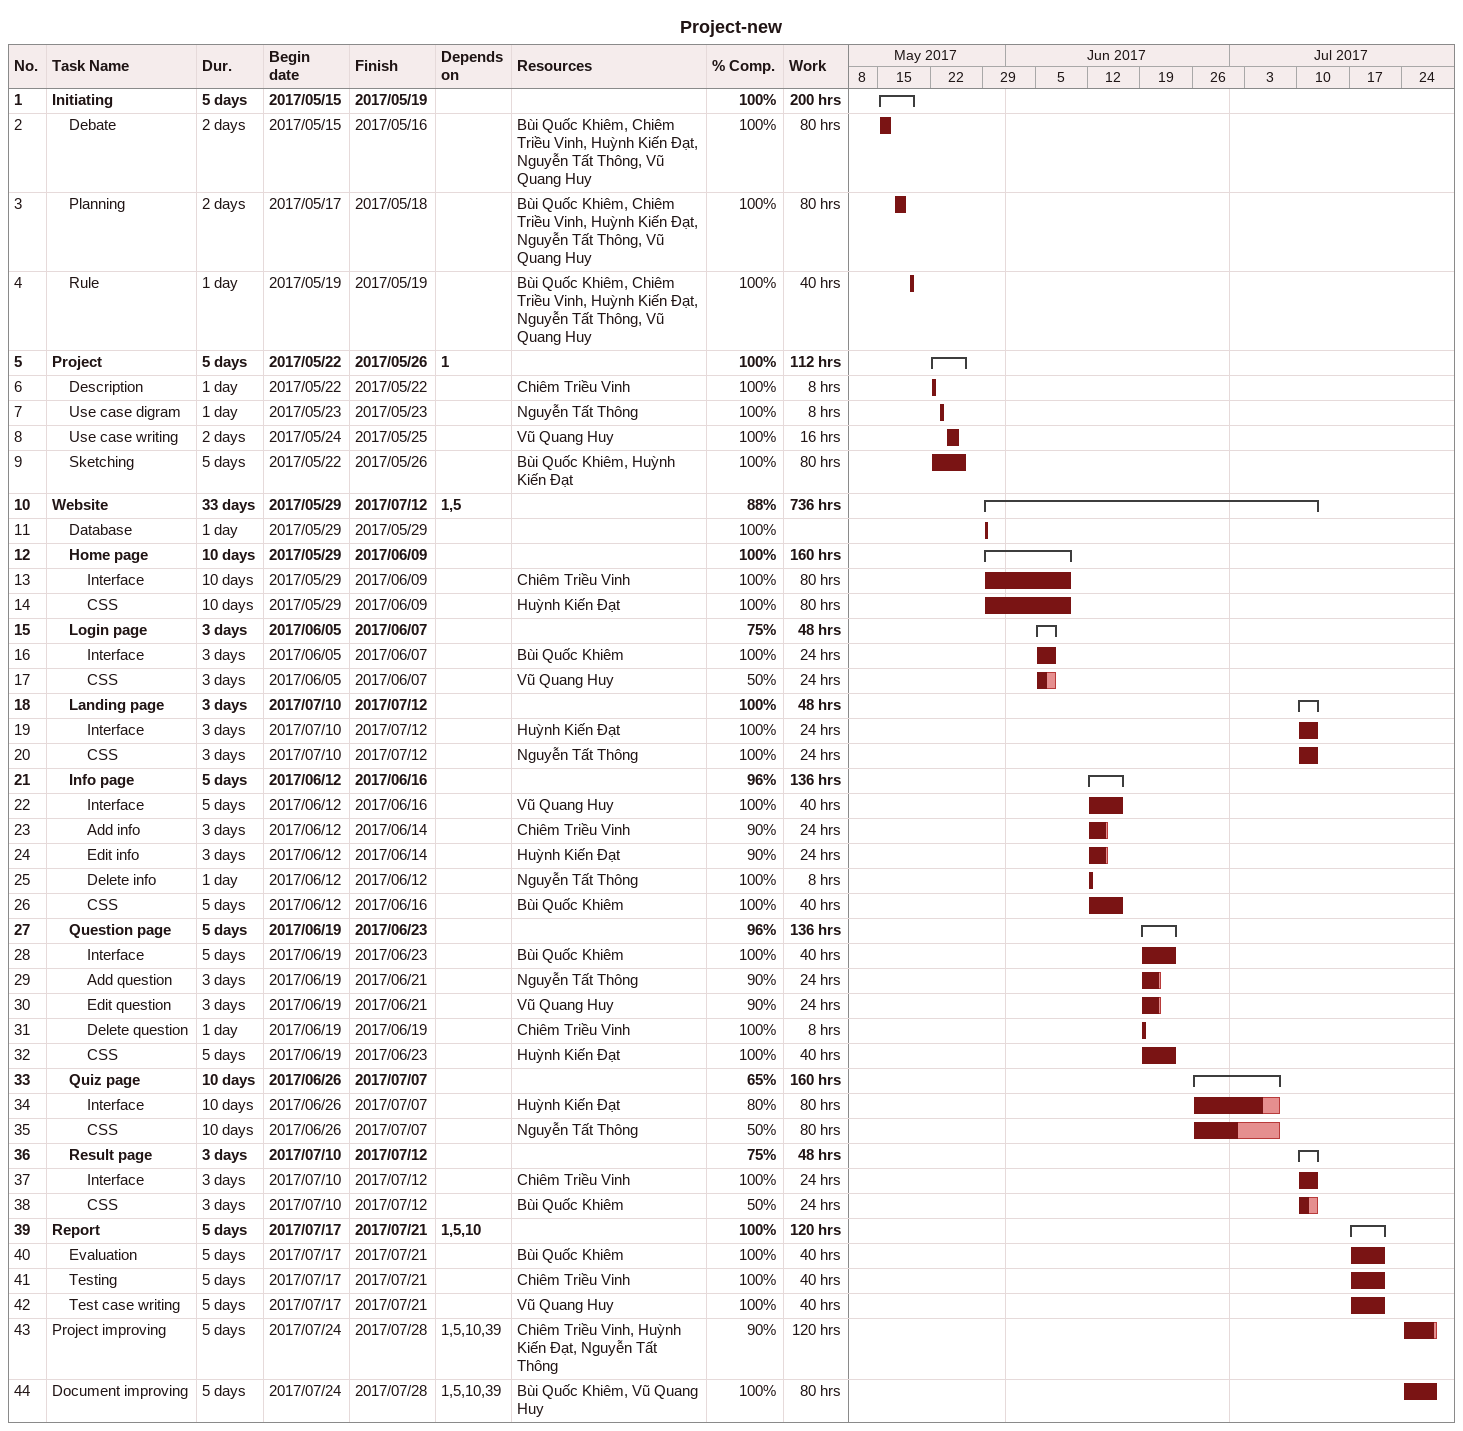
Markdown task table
Project-new

| ID | Level | Task | Duration | Start | Finish | Predecessors | Resources | % complete | Work (h) |
|---|---|---|---|---|---|---|---|---|---|
| 1 | 1 | **Initiating** | 5d | 2017-05-15 | 2017-05-19 |  |  | 100 | 200 |
| 2 | 2 | Debate | 2d | 2017-05-15 | 2017-05-16 |  | Bùi Quốc Khiêm, Chiêm Triều Vinh, Huỳnh Kiến Đạt, Nguyễn Tất Thông, Vũ Quang Huy | 100 | 80 |
| 3 | 2 | Planning | 2d | 2017-05-17 | 2017-05-18 |  | Bùi Quốc Khiêm, Chiêm Triều Vinh, Huỳnh Kiến Đạt, Nguyễn Tất Thông, Vũ Quang Huy | 100 | 80 |
| 4 | 2 | Rule | 1d | 2017-05-19 | 2017-05-19 |  | Bùi Quốc Khiêm, Chiêm Triều Vinh, Huỳnh Kiến Đạt, Nguyễn Tất Thông, Vũ Quang Huy | 100 | 40 |
| 5 | 1 | **Project** | 5d | 2017-05-22 | 2017-05-26 | 1 |  | 100 | 112 |
| 6 | 2 | Description | 1d | 2017-05-22 | 2017-05-22 |  | Chiêm Triều Vinh | 100 | 8 |
| 7 | 2 | Use case digram | 1d | 2017-05-23 | 2017-05-23 |  | Nguyễn Tất Thông | 100 | 8 |
| 8 | 2 | Use case writing | 2d | 2017-05-24 | 2017-05-25 |  | Vũ Quang Huy | 100 | 16 |
| 9 | 2 | Sketching | 5d | 2017-05-22 | 2017-05-26 |  | Bùi Quốc Khiêm, Huỳnh Kiến Đạt | 100 | 80 |
| 10 | 1 | **Website** | 33d | 2017-05-29 | 2017-07-12 | 1, 5 |  | 88 | 736 |
| 11 | 2 | Database | 1d | 2017-05-29 | 2017-05-29 |  |  | 100 |  |
| 12 | 2 | **Home page** | 10d | 2017-05-29 | 2017-06-09 |  |  | 100 | 160 |
| 13 | 3 | Interface | 10d | 2017-05-29 | 2017-06-09 |  | Chiêm Triều Vinh | 100 | 80 |
| 14 | 3 | CSS | 10d | 2017-05-29 | 2017-06-09 |  | Huỳnh Kiến Đạt | 100 | 80 |
| 15 | 2 | **Login page** | 3d | 2017-06-05 | 2017-06-07 |  |  | 75 | 48 |
| 16 | 3 | Interface | 3d | 2017-06-05 | 2017-06-07 |  | Bùi Quốc Khiêm | 100 | 24 |
| 17 | 3 | CSS | 3d | 2017-06-05 | 2017-06-07 |  | Vũ Quang Huy | 50 | 24 |
| 18 | 2 | **Landing page** | 3d | 2017-07-10 | 2017-07-12 |  |  | 100 | 48 |
| 19 | 3 | Interface | 3d | 2017-07-10 | 2017-07-12 |  | Huỳnh Kiến Đạt | 100 | 24 |
| 20 | 3 | CSS | 3d | 2017-07-10 | 2017-07-12 |  | Nguyễn Tất Thông | 100 | 24 |
| 21 | 2 | **Info page** | 5d | 2017-06-12 | 2017-06-16 |  |  | 96 | 136 |
| 22 | 3 | Interface | 5d | 2017-06-12 | 2017-06-16 |  | Vũ Quang Huy | 100 | 40 |
| 23 | 3 | Add info | 3d | 2017-06-12 | 2017-06-14 |  | Chiêm Triều Vinh | 90 | 24 |
| 24 | 3 | Edit info | 3d | 2017-06-12 | 2017-06-14 |  | Huỳnh Kiến Đạt | 90 | 24 |
| 25 | 3 | Delete info | 1d | 2017-06-12 | 2017-06-12 |  | Nguyễn Tất Thông | 100 | 8 |
| 26 | 3 | CSS | 5d | 2017-06-12 | 2017-06-16 |  | Bùi Quốc Khiêm | 100 | 40 |
| 27 | 2 | **Question page** | 5d | 2017-06-19 | 2017-06-23 |  |  | 96 | 136 |
| 28 | 3 | Interface | 5d | 2017-06-19 | 2017-06-23 |  | Bùi Quốc Khiêm | 100 | 40 |
| 29 | 3 | Add question | 3d | 2017-06-19 | 2017-06-21 |  | Nguyễn Tất Thông | 90 | 24 |
| 30 | 3 | Edit question | 3d | 2017-06-19 | 2017-06-21 |  | Vũ Quang Huy | 90 | 24 |
| 31 | 3 | Delete question | 1d | 2017-06-19 | 2017-06-19 |  | Chiêm Triều Vinh | 100 | 8 |
| 32 | 3 | CSS | 5d | 2017-06-19 | 2017-06-23 |  | Huỳnh Kiến Đạt | 100 | 40 |
| 33 | 2 | **Quiz page** | 10d | 2017-06-26 | 2017-07-07 |  |  | 65 | 160 |
| 34 | 3 | Interface | 10d | 2017-06-26 | 2017-07-07 |  | Huỳnh Kiến Đạt | 80 | 80 |
| 35 | 3 | CSS | 10d | 2017-06-26 | 2017-07-07 |  | Nguyễn Tất Thông | 50 | 80 |
| 36 | 2 | **Result page** | 3d | 2017-07-10 | 2017-07-12 |  |  | 75 | 48 |
| 37 | 3 | Interface | 3d | 2017-07-10 | 2017-07-12 |  | Chiêm Triều Vinh | 100 | 24 |
| 38 | 3 | CSS | 3d | 2017-07-10 | 2017-07-12 |  | Bùi Quốc Khiêm | 50 | 24 |
| 39 | 1 | **Report** | 5d | 2017-07-17 | 2017-07-21 | 1, 5, 10 |  | 100 | 120 |
| 40 | 2 | Evaluation | 5d | 2017-07-17 | 2017-07-21 |  | Bùi Quốc Khiêm | 100 | 40 |
| 41 | 2 | Testing | 5d | 2017-07-17 | 2017-07-21 |  | Chiêm Triều Vinh | 100 | 40 |
| 42 | 2 | Test case writing | 5d | 2017-07-17 | 2017-07-21 |  | Vũ Quang Huy | 100 | 40 |
| 43 | 1 | Project improving | 5d | 2017-07-24 | 2017-07-28 | 1, 5, 10, 39 | Chiêm Triều Vinh, Huỳnh Kiến Đạt, Nguyễn Tất Thông | 90 | 120 |
| 44 | 1 | Document improving | 5d | 2017-07-24 | 2017-07-28 | 1, 5, 10, 39 | Bùi Quốc Khiêm, Vũ Quang Huy | 100 | 80 |
